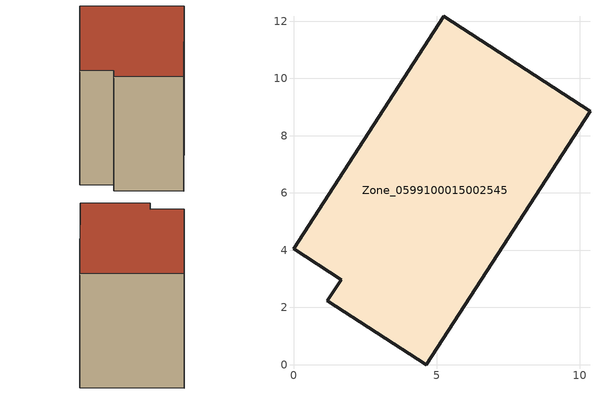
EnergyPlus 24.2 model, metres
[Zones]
Zone_0599100015002545
 floor ground (C_G): 5.24,12.17 10.36,8.86 4.63,0 1.18,2.23 1.66,2.98 0,4.05 z0.81
 wall outside (C_F): 10.36,8.86 5.24,12.17 0,4.05 1.66,2.98 1.18,2.23 4.63,0 10.36,8.86 z0.81:8.06
 roof outside (C_R): 4.63,0 10.36,8.86 5.24,12.17 0,4.05 1.66,2.98 1.18,2.23 z8.06
[BUILDING]
Pand.0599100015002545: North Axis=0; Terrain=City; Loads Convergence Tolerance Value=0.04; Temperature Convergence Tolerance Value=0.4; Solar Distribution=FullExterior; Maximum Number of Warmup Days=25; Minimum Number of Warmup Days=1
[Site:Location]
Rotterdam.The.Hague.AP_ZH_NLD Design_Conditions: Latitude=51.96; Longitude=4.45; Time Zone=1; Elevation=-4.5
[SITE:GROUNDTEMPERATURE:BUILDINGSURFACE]
18, 18, 18, 18, 18, 18, 18, 18, 18, 18, 18, 18
[MATERIAL] Thermal Absorptance=0.9; Solar Absorptance=0.7; Visible Absorptance=0.7
Name | Roughness | Thickness | Conductivity | Density | Specific Heat
G.TI.1965-1974 | MediumSmooth | 0.15 | 0.882353 | 540 | 1210
F.TI.1965-1974 | Rough | 0.3 | 0.697674 | 1920 | 840
R.TI.1965-1974 | MediumRough | 0.2 | 0.232558 | 1500 | 1000
[CONSTRUCTION]
C_G: G.TI.1965-1974
C_F: F.TI.1965-1974
C_R: R.TI.1965-1974
[ZONE]
Zone_0599100015002545: Type=1; Multiplier=1; Ceiling Height=Autocalculate; Volume=Autocalculate; Floor Area=autocalculate; Part of Total Floor Area=Yes
[ZONEINFILTRATION:DESIGNFLOWRATE]
Infil_Zone_0599100015002545: Zone or ZoneList or Space or SpaceList=Zone_0599100015002545; Schedule=AlwaysOn; Design Flow Rate Calculation Method=Flow/Area; Flow Rate per Floor Area=0.003; Constant Term Coefficient=1; Temperature Term Coefficient=0; Velocity Term Coefficient=0; Velocity Squared Term Coefficient=0
[HVACTEMPLATE:ZONE:IDEALLOADSAIRSYSTEM]
Zone_0599100015002545: Maximum Heating Supply Air Temperature=50; Minimum Cooling Supply Air Temperature=13; Maximum Heating Supply Air Humidity Ratio=0.0156; Minimum Cooling Supply Air Humidity Ratio=0.0077; Heating Limit=NoLimit; Cooling Limit=NoLimit; Dehumidification Control Type=ConstantSensibleHeatRatio; Cooling Sensible Heat Ratio=0.7; Dehumidification Setpoint=60; Humidification Control Type=None; Humidification Setpoint=30; Outdoor Air Method=None; Outdoor Air Flow Rate per Person=0.00944; Outdoor Air Flow Rate per Zone Floor Area=0; Outdoor Air Flow Rate per Zone=0; Demand Controlled Ventilation Type=None; Outdoor Air Economizer Type=NoEconomizer; Heat Recovery Type=None; Sensible Heat Recovery Effectiveness=0.7; Latent Heat Recovery Effectiveness=0.65
[ZONECONTROL:THERMOSTAT]
ThermostatControl_Zone_0599100015002545: Zone or ZoneList=Zone_0599100015002545; Control Type Schedule=DualSetpointControlType; Control 1=Thermostat_Zone_0599100015002545; Temperature Difference Between Cutout And Setpoint=0
[THERMOSTATSETPOINT:DUALSETPOINT]
Thermostat_Zone_0599100015002545: Heating Setpoint Temperature Schedule=HeatingSetpoint_Zone_0599100015002545; Cooling Setpoint Temperature Schedule=CoolingSetpoint_Zone_0599100015002545
[SCHEDULE:COMPACT]
HeatingSetpoint_Zone_0599100015002545: Through: 12/31, For: AllDays, Until: 24:00, 21
CoolingSetpoint_Zone_0599100015002545: Through: 12/31, For: AllDays, Until: 24:00, 24
DualSetpointControlType: Through: 12/31, For: AllDays, Until: 24:00, 4
AlwaysOn: Through: 12/31, For: AllDays, Until: 24:00, 1
